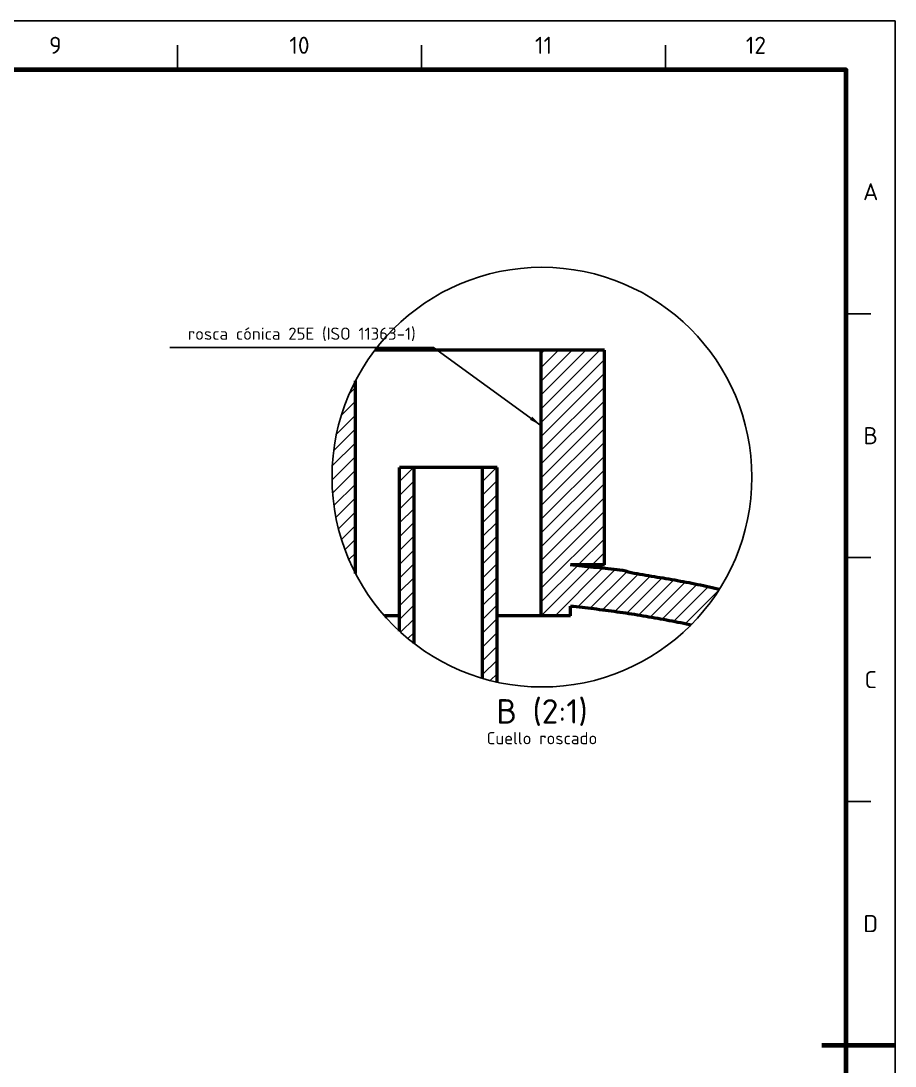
# Model space of a CAD drawing. Header units: millimetres. Extents: x 0 to 594, y 0 to 420.
# Drawn here: x 414.9 to 594, y 205.8 to 420 of the extents above; entities that cross this region are included whole.
import ezdxf
from ezdxf.enums import TextEntityAlignment as Align

# ---------------------------------------------------------------- set-up
doc = ezdxf.new("R2010")
doc.units = ezdxf.units.MM
for name, color, linetype, lineweight in [('01-VISIBLE', 7, 'CONTINUOUS', 50), ('05-RAYADO', 8, 'CONTINUOUS', 25), ('06-TEXTO', 7, 'CONTINUOUS', 25), ('07-RECUADRO', 7, 'CONTINUOUS', 70), ('08-FINA', 5, 'CONTINUOUS', 25)]:
    doc.layers.add(name, color=color, linetype=linetype, lineweight=lineweight)
doc.styles.add('ISO3098', font='isocpeur.ttf')

msp = doc.modelspace()

# ---------------------------------------------------------------- hatches: boundary and pattern name
at = {"layer": '05-RAYADO'}
h = msp.add_hatch(dxfattribs=at)
h.set_pattern_fill('ANSI31', scale=0.62992)
h.paths.add_polyline_path([(552, 296.293), (551.609, 296.375), (551.217, 296.457), (550.825, 296.538), (550.433, 296.619), (550.04, 296.698), (549.648, 296.777), (549.255, 296.855), (548.863, 296.933), (548.47, 297.01), (548.077, 297.086), (547.684, 297.161), (547.291, 297.236), (546.897, 297.31), (546.504, 297.383), (546.11, 297.455), (545.716, 297.527), (545.322, 297.598), (544.928, 297.669), (544.534, 297.738), (544.14, 297.807), (543.745, 297.876), (543.351, 297.943), (542.956, 298.01), (542.561, 298.076), (542.166, 298.142), (541.771, 298.207), (541.376, 298.271), (540.981, 298.334), (540.586, 298.397), (540.19, 298.459), (539.795, 298.52), (539.399, 298.581), (539.003, 298.641), (538.607, 298.7), (538.211, 298.759), (537.815, 298.817), (537.419, 298.874), (537.023, 298.93), (536.627, 298.986), (536.23, 299.041), (535.834, 299.096), (535.437, 299.15), (535.04, 299.203), (534.643, 299.256), (534.246, 299.307), (533.849, 299.359), (533.452, 299.409), (533.055, 299.459), (532.658, 299.508), (532.261, 299.556), (531.863, 299.604), (531.466, 299.651), (531.068, 299.698), (530.671, 299.744), (530.273, 299.789), (529.875, 299.833), (529.477, 299.877), (529.079, 299.92), (528.681, 299.963), (528.283, 300.005), (527.885, 300.046), (527.487, 300.086), (527.487, 298.088), (521.467, 298.088), (521.467, 352.5), (534.467, 352.5), (534.467, 308.5), (527.487, 308.5), (527.487, 308.498), (527.885, 308.458), (528.284, 308.418), (528.682, 308.378), (529.081, 308.338), (529.479, 308.298), (529.878, 308.258), (530.277, 308.218), (530.675, 308.178), (531.074, 308.137), (531.472, 308.097), (531.871, 308.056), (532.269, 308.015), (532.667, 307.974), (533.066, 307.933), (533.464, 307.892), (533.863, 307.85), (534.261, 307.808), (534.659, 307.766), (535.058, 307.724), (535.456, 307.681), (535.854, 307.637), (536.252, 307.593), (536.65, 307.548), (537.048, 307.502), (537.446, 307.454), (537.843, 307.403), (538.24, 307.347), (538.634, 307.278), (539.004, 307.132), (539.384, 307.008), (539.775, 306.921), (540.168, 306.844), (540.562, 306.771), (540.956, 306.7), (541.35, 306.63), (541.745, 306.562), (542.14, 306.494), (542.535, 306.427), (542.93, 306.36), (543.325, 306.294), (543.72, 306.227), (544.115, 306.161), (544.51, 306.095), (544.905, 306.029), (545.3, 305.963), (545.695, 305.896), (546.09, 305.829), (546.485, 305.762), (546.88, 305.695), (547.275, 305.628), (547.669, 305.56), (548.064, 305.492), (548.459, 305.423), (548.853, 305.354), (549.248, 305.284), (549.642, 305.213), (550.036, 305.142), (550.43, 305.07), (550.824, 304.997), (551.218, 304.923), (551.611, 304.848), (552.004, 304.772), (552.397, 304.695), (552.79, 304.616), (553.183, 304.537), (553.575, 304.456), (553.967, 304.374), (554.359, 304.291), (554.751, 304.207), (555.142, 304.122), (555.533, 304.035), (555.924, 303.947), (556.314, 303.858), (556.705, 303.767), (557.094, 303.675), (557.484, 303.583), (557.873, 303.489), (557.975, 303.464), (557.42, 302.61), (556.823, 301.74), (556.205, 300.885), (555.566, 300.045), (554.906, 299.221), (554.227, 298.414), (553.528, 297.623), (552.809, 296.85), (552.22, 296.246)])
h = msp.add_hatch(dxfattribs=at)
h.set_pattern_fill('ANSI31', scale=0.62992)
h.paths.add_polyline_path([(483.467, 306.765), (483.258, 307.167), (482.795, 308.115), (482.356, 309.075), (481.94, 310.045), (481.548, 311.025), (481.18, 312.014), (480.837, 313.012), (480.518, 314.018), (480.224, 315.031), (479.955, 316.052), (479.711, 317.079), (479.493, 318.111), (479.3, 319.149), (479.132, 320.191), (478.99, 321.236), (478.874, 322.285), (478.783, 323.337), (478.718, 324.39), (478.68, 325.445), (478.667, 326.5), (478.68, 327.555), (478.718, 328.61), (478.783, 329.663), (478.874, 330.715), (478.99, 331.764), (479.132, 332.809), (479.3, 333.851), (479.493, 334.889), (479.711, 335.921), (479.955, 336.948), (480.224, 337.969), (480.518, 338.982), (480.837, 339.988), (481.18, 340.986), (481.548, 341.975), (481.94, 342.955), (482.356, 343.925), (482.795, 344.885), (483.258, 345.833), (483.467, 346.235)])
h = msp.add_hatch(dxfattribs=at)
h.set_pattern_fill('ANSI31', scale=0.62992)
h.paths.add_polyline_path([(492.467, 328.5), (495.467, 328.5), (495.467, 292.407), (495.212, 292.601), (494.388, 293.261), (493.58, 293.94), (492.79, 294.639), (492.467, 294.939)])
h = msp.add_hatch(dxfattribs=at)
h.set_pattern_fill('ANSI31', scale=0.62992)
h.paths.add_polyline_path([(512.467, 328.5), (512.467, 284.498), (512.245, 284.545), (511.219, 284.789), (510.198, 285.058), (509.467, 285.27), (509.467, 328.5)])
at = {"layer": '08-FINA'}
h = msp.add_hatch(color=7, dxfattribs=at)
h.dxf.hatch_style = 1
h.paths.add_polyline_path([(521.467, 337.1), (519.68, 338.894), (519.21, 338.247)])

# ---------------------------------------------------------------- linework, layer by layer
at = {"layer": '01-VISIBLE'}
for points in [[(521.467, 352.5), (520.863, 352.5), (520.26, 352.5), (519.657, 352.5), (519.054, 352.5), (518.451, 352.5), (517.848, 352.5), (517.244, 352.5), (516.641, 352.5), (516.038, 352.5), (515.435, 352.5), (514.832, 352.5), (514.229, 352.5), (513.625, 352.5), (513.022, 352.5), (512.419, 352.5), (511.816, 352.5), (511.213, 352.5), (510.61, 352.5), (510.006, 352.5), (509.403, 352.5), (508.8, 352.5), (508.197, 352.5), (507.594, 352.5), (506.99, 352.5), (506.387, 352.5), (505.784, 352.5), (505.181, 352.5), (504.578, 352.5), (503.975, 352.5), (503.371, 352.5), (502.768, 352.5), (502.165, 352.5), (501.562, 352.5), (500.959, 352.5), (500.356, 352.5), (499.752, 352.5), (499.149, 352.5), (498.546, 352.5), (497.943, 352.5), (497.34, 352.5), (496.737, 352.5), (496.133, 352.5), (495.53, 352.5), (494.927, 352.5), (494.324, 352.5), (493.721, 352.5), (493.117, 352.5), (492.514, 352.5), (491.911, 352.5), (491.308, 352.5), (490.705, 352.5), (490.102, 352.5), (489.498, 352.5), (488.895, 352.5), (488.292, 352.5), (487.689, 352.5), (487.422, 352.5)], [(534.467, 352.5), (521.467, 352.5)], [(521.467, 352.5), (521.467, 298.088)], [(534.467, 308.5), (534.467, 352.5)], [(483.467, 306.765), (483.467, 346.235)], [(492.467, 294.939), (492.467, 328.5)], [(495.467, 328.5), (492.467, 328.5)], [(509.467, 328.5), (508.858, 328.5), (508.249, 328.5), (507.641, 328.5), (507.032, 328.5), (506.423, 328.5), (505.814, 328.5), (505.206, 328.5), (504.597, 328.5), (503.988, 328.5), (503.38, 328.5), (502.771, 328.5), (502.162, 328.5), (501.554, 328.5), (500.945, 328.5), (500.336, 328.5), (499.728, 328.5), (499.119, 328.5), (498.51, 328.5), (497.901, 328.5), (497.293, 328.5), (496.684, 328.5), (496.075, 328.5), (495.467, 328.5)], [(495.467, 292.407), (495.467, 328.5)], [(512.467, 328.5), (509.467, 328.5)], [(509.467, 285.27), (509.467, 328.5)], [(512.467, 284.498), (512.467, 328.5)], [(527.487, 308.498), (527.487, 308.5)], [(534.467, 308.5), (527.487, 308.5)], [(534.467, 308.5), (533.832, 308.5), (533.198, 308.5), (532.563, 308.5), (531.928, 308.5), (531.294, 308.5), (530.659, 308.5), (530.025, 308.5), (529.39, 308.5), (528.756, 308.5), (528.121, 308.5), (527.487, 308.5)], [(557.975, 303.464), (557.679, 303.536), (557.094, 303.675), (556.509, 303.812), (555.924, 303.947), (555.338, 304.078), (554.751, 304.207), (554.163, 304.333), (553.575, 304.456), (552.987, 304.577), (552.397, 304.695), (551.808, 304.81), (551.218, 304.923), (550.627, 305.033), (550.036, 305.142), (549.445, 305.248), (548.853, 305.354), (548.261, 305.457), (547.669, 305.56), (547.077, 305.662), (546.485, 305.762), (545.892, 305.863), (545.3, 305.963), (544.707, 306.062), (544.115, 306.161), (543.522, 306.261), (542.93, 306.36), (542.337, 306.46), (541.745, 306.562), (541.153, 306.665), (540.562, 306.771), (539.971, 306.882), (539.384, 307.008), (538.827, 307.226), (538.24, 307.347), (537.645, 307.429), (537.048, 307.502), (536.451, 307.571), (535.854, 307.637), (535.257, 307.702), (534.659, 307.766), (534.062, 307.829), (533.464, 307.892), (532.867, 307.954), (532.269, 308.015), (531.671, 308.076), (531.074, 308.137), (530.476, 308.198), (529.878, 308.258), (529.28, 308.318), (528.682, 308.378), (528.085, 308.438), (527.487, 308.498)], [(527.487, 298.088), (527.487, 300.086)], [(527.487, 300.086), (528.086, 300.025), (528.685, 299.962), (529.283, 299.898), (529.882, 299.833), (530.48, 299.765), (531.079, 299.697), (531.677, 299.626), (532.275, 299.555), (532.872, 299.482), (533.47, 299.407), (534.067, 299.331), (534.664, 299.253), (535.261, 299.173), (535.858, 299.093), (536.455, 299.01), (537.051, 298.926), (537.647, 298.841), (538.243, 298.754), (538.839, 298.665), (539.434, 298.575), (540.029, 298.484), (540.624, 298.391), (541.219, 298.296), (541.813, 298.2), (542.408, 298.102), (543.002, 298.002), (543.595, 297.901), (544.189, 297.799), (544.782, 297.695), (545.375, 297.589), (545.967, 297.482), (546.559, 297.373), (547.151, 297.262), (547.743, 297.15), (548.334, 297.036), (548.925, 296.921), (549.516, 296.804), (550.106, 296.685), (550.696, 296.565), (551.286, 296.443), (551.876, 296.319), (552.22, 296.246)], [(492.467, 298.088), (491.867, 298.088), (491.267, 298.088), (490.667, 298.088), (490.067, 298.088), (489.467, 298.088), (489.394, 298.088)], [(521.467, 298.088), (520.867, 298.088), (520.267, 298.088), (519.667, 298.088), (519.067, 298.088), (518.467, 298.088), (517.867, 298.088), (517.267, 298.088), (516.667, 298.088), (516.067, 298.088), (515.467, 298.088), (514.867, 298.088), (514.267, 298.088), (513.667, 298.088), (513.067, 298.088), (512.467, 298.088)], [(527.487, 298.088), (521.467, 298.088)]]:
    msp.add_lwpolyline(points, dxfattribs=at)
at = {"layer": '07-RECUADRO'}
msp.add_line((594, 210), (579, 210), dxfattribs=at)
msp.add_lwpolyline([(20, 10), (584, 10), (584, 410), (20, 410)], close=True, dxfattribs=at)
at = {"layer": '08-FINA'}
for p, q in [((447, 410), (447, 415)), ((497, 410), (497, 415)), ((547, 410), (547, 415)), ((584, 360), (589, 360)), ((499.467, 353.1), (445.467, 353.1)), ((521.467, 337.1), (499.467, 353.1)), ((584, 310), (589, 310)), ((584, 260), (589, 260))]:
    msp.add_line(p, q, dxfattribs=at)
msp.add_lwpolyline([(0, 0), (594, 0), (594, 420), (0, 420)], close=True, dxfattribs=at)
msp.add_circle((521.667, 326.5), 43, dxfattribs=at)

# ---------------------------------------------------------------- texts
at = {"layer": '06-TEXTO', "style": 'ISO3098'}
for s, height, p in [('9', 3.5, (422, 415)), ('10', 3.5, (472, 415)), ('11', 3.5, (522, 415)), ('12', 3.5, (565.5, 415)), ('A', 3.5, (589, 385)), ('B', 3.5, (589, 335)), ('C', 3.5, (589, 285)), ('B (2:1)', 5, (521.667, 278.5)), ('Cuello roscado', 2.5, (521.667, 273)), ('D', 3.5, (589, 235))]:
    msp.add_text(s, height=height, dxfattribs=at).set_placement(p, align=Align.MIDDLE_CENTER)
msp.add_text('rosca cónica 25E (ISO 11363-1)', height=2.5, dxfattribs=at).set_placement((472.467, 353.9), align=Align.BOTTOM_CENTER)

doc.saveas('drawing.dxf')
